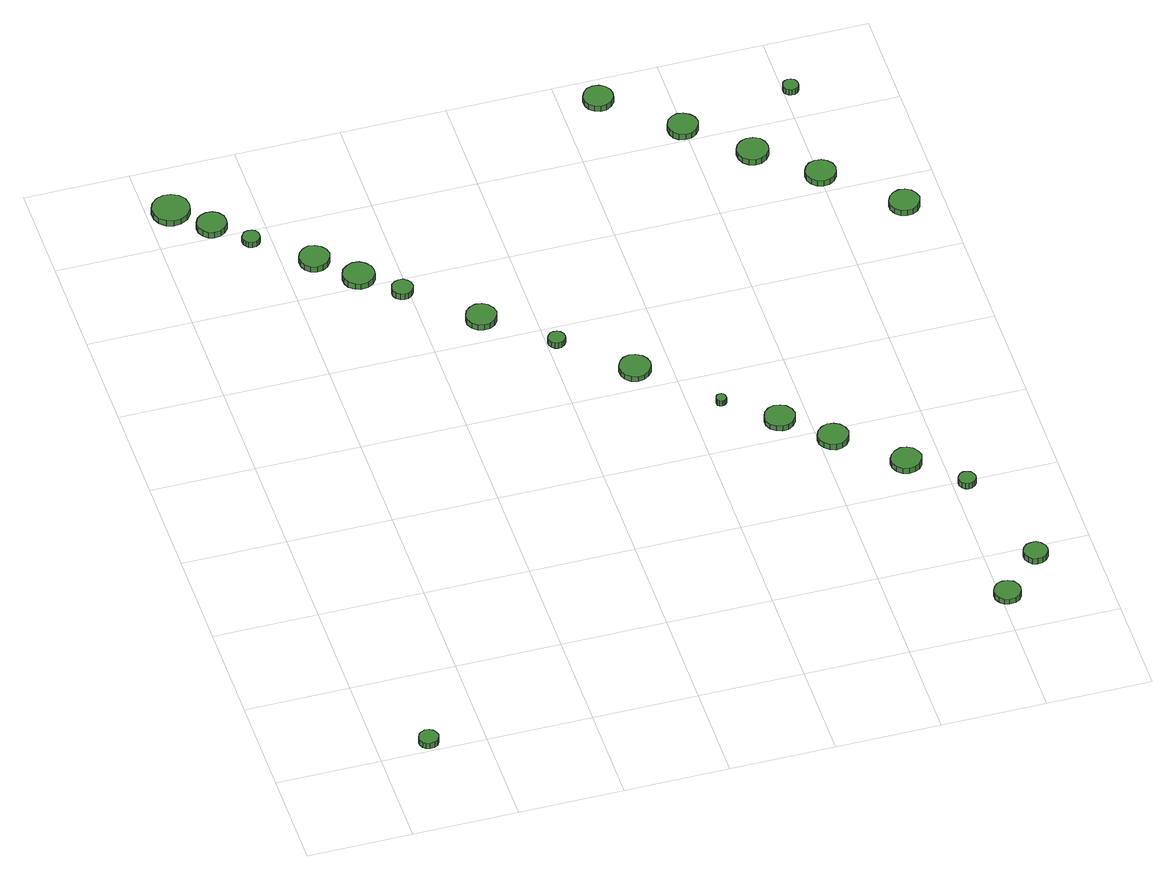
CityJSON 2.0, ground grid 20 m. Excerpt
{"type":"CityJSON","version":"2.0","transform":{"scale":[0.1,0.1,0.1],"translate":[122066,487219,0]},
"CityObjects":{
"tree1":{"type":"SolitaryVegetationObject","attributes":{"function":"something"},"geometry":[{"type":"MultiSurface","lod":"1","boundaries":[[[0,1,2,3,4,5,6,7,8,9,10,11,12,13,14]],[[15,16,17,18,19,20,21,22,23,24,25,26,27,28,29]],[[0,29,28,1]],[[1,28,27,2]],[[2,27,26,3]],[[3,26,25,4]],[[4,25,24,5]],[[5,24,23,6]],[[6,23,22,7]],[[7,22,21,8]],[[8,21,20,9]],[[9,20,19,10]],[[10,19,18,11]],[[11,18,17,12]],[[12,17,16,13]],[[13,16,15,14]],[[14,15,29,0]]]}]},
"tree2":{"type":"SolitaryVegetationObject","attributes":{"function":"something"},"geometry":[{"type":"MultiSurface","lod":"1","boundaries":[[[30,31,32,33,34,35,36,37,38,39,40,41,42,43,44]],[[45,46,47,48,49,50,51,52,53,54,55,56,57,58,59]],[[30,59,58,31]],[[31,58,57,32]],[[32,57,56,33]],[[33,56,55,34]],[[34,55,54,35]],[[35,54,53,36]],[[36,53,52,37]],[[37,52,51,38]],[[38,51,50,39]],[[39,50,49,40]],[[40,49,48,41]],[[41,48,47,42]],[[42,47,46,43]],[[43,46,45,44]],[[44,45,59,30]]]}]},
"tree3":{"type":"SolitaryVegetationObject","attributes":{"function":"something"},"geometry":[{"type":"MultiSurface","lod":"1","boundaries":[[[60,61,62,63,64,65,66,67,68,69,70,71,72,73,74]],[[75,76,77,78,79,80,81,82,83,84,85,86,87,88,89]],[[60,89,88,61]],[[61,88,87,62]],[[62,87,86,63]],[[63,86,85,64]],[[64,85,84,65]],[[65,84,83,66]],[[66,83,82,67]],[[67,82,81,68]],[[68,81,80,69]],[[69,80,79,70]],[[70,79,78,71]],[[71,78,77,72]],[[72,77,76,73]],[[73,76,75,74]],[[74,75,89,60]]]}]},
"tree4":{"type":"SolitaryVegetationObject","attributes":{"function":"something"},"geometry":[{"type":"MultiSurface","lod":"1","boundaries":[[[90,91,92,93,94,95,96,97,98,99,100,101,102,103,104]],[[105,106,107,108,109,110,111,112,113,114,115,116,117,118,119]],[[90,119,118,91]],[[91,118,117,92]],[[92,117,116,93]],[[93,116,115,94]],[[94,115,114,95]],[[95,114,113,96]],[[96,113,112,97]],[[97,112,111,98]],[[98,111,110,99]],[[99,110,109,100]],[[100,109,108,101]],[[101,108,107,102]],[[102,107,106,103]],[[103,106,105,104]],[[104,105,119,90]]]}]},
"tree5":{"type":"SolitaryVegetationObject","attributes":{"function":"something"},"geometry":[{"type":"MultiSurface","lod":"1","boundaries":[[[120,121,122,123,124,125,126,127,128,129,130,131,132,133,134]],[[135,136,137,138,139,140,141,142,143,144,145,146,147,148,149]],[[120,149,148,121]],[[121,148,147,122]],[[122,147,146,123]],[[123,146,145,124]],[[124,145,144,125]],[[125,144,143,126]],[[126,143,142,127]],[[127,142,141,128]],[[128,141,140,129]],[[129,140,139,130]],[[130,139,138,131]],[[131,138,137,132]],[[132,137,136,133]],[[133,136,135,134]],[[134,135,149,120]]]}]},
"tree6":{"type":"SolitaryVegetationObject","attributes":{"function":"something"},"geometry":[{"type":"MultiSurface","lod":"1","boundaries":[[[150,151,152,153,154,155,156,157,158,159,160,161,162,163,164]],[[165,166,167,168,169,170,171,172,173,174,175,176,177,178,179]],[[150,179,178,151]],[[151,178,177,152]],[[152,177,176,153]],[[153,176,175,154]],[[154,175,174,155]],[[155,174,173,156]],[[156,173,172,157]],[[157,172,171,158]],[[158,171,170,159]],[[159,170,169,160]],[[160,169,168,161]],[[161,168,167,162]],[[162,167,166,163]],[[163,166,165,164]],[[164,165,179,150]]]}]},
"tree7":{"type":"SolitaryVegetationObject","attributes":{"function":"something"},"geometry":[{"type":"MultiSurface","lod":"1","boundaries":[[[180,181,182,183,184,185,186,187,188,189,190,191,192,193,194]],[[195,196,197,198,199,200,201,202,203,204,205,206,207,208,209]],[[180,209,208,181]],[[181,208,207,182]],[[182,207,206,183]],[[183,206,205,184]],[[184,205,204,185]],[[185,204,203,186]],[[186,203,202,187]],[[187,202,201,188]],[[188,201,200,189]],[[189,200,199,190]],[[190,199,198,191]],[[191,198,197,192]],[[192,197,196,193]],[[193,196,195,194]],[[194,195,209,180]]]}]},
"tree8":{"type":"SolitaryVegetationObject","attributes":{"function":"something"},"geometry":[{"type":"MultiSurface","lod":"1","boundaries":[[[210,211,212,213,214,215,216,217,218,219,220,221,222,223,224]],[[225,226,227,228,229,230,231,232,233,234,235,236,237,238,239]],[[210,239,238,211]],[[211,238,237,212]],[[212,237,236,213]],[[213,236,235,214]],[[214,235,234,215]],[[215,234,233,216]],[[216,233,232,217]],[[217,232,231,218]],[[218,231,230,219]],[[219,230,229,220]],[[220,229,228,221]],[[221,228,227,222]],[[222,227,226,223]],[[223,226,225,224]],[[224,225,239,210]]]}]},
"tree9":{"type":"SolitaryVegetationObject","attributes":{"function":"something"},"geometry":[{"type":"MultiSurface","lod":"1","boundaries":[[[240,241,242,243,244,245,246,247,248,249,250,251,252,253,254]],[[255,256,257,258,259,260,261,262,263,264,265,266,267,268,269]],[[240,269,268,241]],[[241,268,267,242]],[[242,267,266,243]],[[243,266,265,244]],[[244,265,264,245]],[[245,264,263,246]],[[246,263,262,247]],[[247,262,261,248]],[[248,261,260,249]],[[249,260,259,250]],[[250,259,258,251]],[[251,258,257,252]],[[252,257,256,253]],[[253,256,255,254]],[[254,255,269,240]]]}]},
"tree10":{"type":"SolitaryVegetationObject","attributes":{"function":"something"},"geometry":[{"type":"MultiSurface","lod":"1","boundaries":[[[270,271,272,273,274,275,276,277,278,279,280,281,282,283,284]],[[285,286,287,288,289,290,291,292,293,294,295,296,297,298,299]],[[270,299,298,271]],[[271,298,297,272]],[[272,297,296,273]],[[273,296,295,274]],[[274,295,294,275]],[[275,294,293,276]],[[276,293,292,277]],[[277,292,291,278]],[[278,291,290,279]],[[279,290,289,280]],[[280,289,288,281]],[[281,288,287,282]],[[282,287,286,283]],[[283,286,285,284]],[[284,285,299,270]]]}]},
"tree11":{"type":"SolitaryVegetationObject","attributes":{"function":"something"},"geometry":[{"type":"MultiSurface","lod":"1","boundaries":[[[300,301,302,303,304,305,306,307,308,309,310,311,312,313,314]],[[315,316,317,318,319,320,321,322,323,324,325,326,327,328,329]],[[300,329,328,301]],[[301,328,327,302]],[[302,327,326,303]],[[303,326,325,304]],[[304,325,324,305]],[[305,324,323,306]],[[306,323,322,307]],[[307,322,321,308]],[[308,321,320,309]],[[309,320,319,310]],[[310,319,318,311]],[[311,318,317,312]],[[312,317,316,313]],[[313,316,315,314]],[[314,315,329,300]]]}]},
"tree12":{"type":"SolitaryVegetationObject","attributes":{"function":"something"},"geometry":[{"type":"MultiSurface","lod":"1","boundaries":[[[330,331,332,333,334,335,336,337,338,339,340,341,342,343,344]],[[345,346,347,348,349,350,351,352,353,354,355,356,357,358,359]],[[330,359,358,331]],[[331,358,357,332]],[[332,357,356,333]],[[333,356,355,334]],[[334,355,354,335]],[[335,354,353,336]],[[336,353,352,337]],[[337,352,351,338]],[[338,351,350,339]],[[339,350,349,340]],[[340,349,348,341]],[[341,348,347,342]],[[342,347,346,343]],[[343,346,345,344]],[[344,345,359,330]]]}]},
"tree13":{"type":"SolitaryVegetationObject","attributes":{"function":"something"},"geometry":[{"type":"MultiSurface","lod":"1","boundaries":[[[360,361,362,363,364,365,366,367,368,369,370,371,372,373,374]],[[375,376,377,378,379,380,381,382,383,384,385,386,387,388,389]],[[360,389,388,361]],[[361,388,387,362]],[[362,387,386,363]],[[363,386,385,364]],[[364,385,384,365]],[[365,384,383,366]],[[366,383,382,367]],[[367,382,381,368]],[[368,381,380,369]],[[369,380,379,370]],[[370,379,378,371]],[[371,378,377,372]],[[372,377,376,373]],[[373,376,375,374]],[[374,375,389,360]]]}]},
"tree14":{"type":"SolitaryVegetationObject","attributes":{"function":"something"},"geometry":[{"type":"MultiSurface","lod":"1","boundaries":[[[390,391,392,393,394,395,396,397,398,399,400,401,402,403,404]],[[405,406,407,408,409,410,411,412,413,414,415,416,417,418,419]],[[390,419,418,391]],[[391,418,417,392]],[[392,417,416,393]],[[393,416,415,394]],[[394,415,414,395]],[[395,414,413,396]],[[396,413,412,397]],[[397,412,411,398]],[[398,411,410,399]],[[399,410,409,400]],[[400,409,408,401]],[[401,408,407,402]],[[402,407,406,403]],[[403,406,405,404]],[[404,405,419,390]]]}]},
"tree15":{"type":"SolitaryVegetationObject","attributes":{"function":"something"},"geometry":[{"type":"MultiSurface","lod":"1","boundaries":[[[420,421,422,423,424,425,426,427,428,429,430,431,432,433,434]],[[435,436,437,438,439,440,441,442,443,444,445,446,447,448,449]],[[420,449,448,421]],[[421,448,447,422]],[[422,447,446,423]],[[423,446,445,424]],[[424,445,444,425]],[[425,444,443,426]],[[426,443,442,427]],[[427,442,441,428]],[[428,441,440,429]],[[429,440,439,430]],[[430,439,438,431]],[[431,438,437,432]],[[432,437,436,433]],[[433,436,435,434]],[[434,435,449,420]]]}]},
"tree16":{"type":"SolitaryVegetationObject","attributes":{"function":"something"},"geometry":[{"type":"MultiSurface","lod":"1","boundaries":[[[450,451,452,453,454,455,456,457,458,459,460,461,462,463,464]],[[465,466,467,468,469,470,471,472,473,474,475,476,477,478,479]],[[450,479,478,451]],[[451,478,477,452]],[[452,477,476,453]],[[453,476,475,454]],[[454,475,474,455]],[[455,474,473,456]],[[456,473,472,457]],[[457,472,471,458]],[[458,471,470,459]],[[459,470,469,460]],[[460,469,468,461]],[[461,468,467,462]],[[462,467,466,463]],[[463,466,465,464]],[[464,465,479,450]]]}]},
"tree17":{"type":"SolitaryVegetationObject","attributes":{"function":"something"},"geometry":[{"type":"MultiSurface","lod":"1","boundaries":[[[480,481,482,483,484,485,486,487,488,489,490,491,492,493,494]],[[495,496,497,498,499,500,501,502,503,504,505,506,507,508,509]],[[480,509,508,481]],[[481,508,507,482]],[[482,507,506,483]],[[483,506,505,484]],[[484,505,504,485]],[[485,504,503,486]],[[486,503,502,487]],[[487,502,501,488]],[[488,501,500,489]],[[489,500,499,490]],[[490,499,498,491]],[[491,498,497,492]],[[492,497,496,493]],[[493,496,495,494]],[[494,495,509,480]]]}]},
"tree18":{"type":"SolitaryVegetationObject","attributes":{"function":"something"},"geometry":[{"type":"MultiSurface","lod":"1","boundaries":[[[510,511,512,513,514,515,516,517,518,519,520,521,522,523,524]],[[525,526,527,528,529,530,531,532,533,534,535,536,537,538,539]],[[510,539,538,511]],[[511,538,537,512]],[[512,537,536,513]],[[513,536,535,514]],[[514,535,534,515]],[[515,534,533,516]],[[516,533,532,517]],[[517,532,531,518]],[[518,531,530,519]],[[519,530,529,520]],[[520,529,528,521]],[[521,528,527,522]],[[522,527,526,523]],[[523,526,525,524]],[[524,525,539,510]]]}]},
"tree19":{"type":"SolitaryVegetationObject","attributes":{"function":"something"},"geometry":[{"type":"MultiSurface","lod":"1","boundaries":[[[540,541,542,543,544,545,546,547,548,549,550,551,552,553,554]],[[555,556,557,558,559,560,561,562,563,564,565,566,567,568,569]],[[540,569,568,541]],[[541,568,567,542]],[[542,567,566,543]],[[543,566,565,544]],[[544,565,564,545]],[[545,564,563,546]],[[546,563,562,547]],[[547,562,561,548]],[[548,561,560,549]],[[549,560,559,550]],[[550,559,558,551]],[[551,558,557,552]],[[552,557,556,553]],[[553,556,555,554]],[[554,555,569,540]]]}]},
"tree20":{"type":"SolitaryVegetationObject","attributes":{"function":"something"},"geometry":[{"type":"MultiSurface","lod":"1","boundaries":[[[570,571,572,573,574,575,576,577,578,579,580,581,582,583,584]],[[585,586,587,588,589,590,591,592,593,594,595,596,597,598,599]],[[570,599,598,571]],[[571,598,597,572]],[[572,597,596,573]],[[573,596,595,574]],[[574,595,594,575]],[[575,594,593,576]],[[576,593,592,577]],[[577,592,591,578]],[[578,591,590,579]],[[579,590,589,580]],[[580,589,588,581]],[[581,588,587,582]],[[582,587,586,583]],[[583,586,585,584]],[[584,585,599,570]]]}]},
"tree21":{"type":"SolitaryVegetationObject","attributes":{"function":"something"},"geometry":[{"type":"MultiSurface","lod":"1","boundaries":[[[600,601,602,603,604,605,606,607,608,609,610,611,612,613,614]],[[615,616,617,618,619,620,621,622,623,624,625,626,627,628,629]],[[600,629,628,601]],[[601,628,627,602]],[[602,627,626,603]],[[603,626,625,604]],[[604,625,624,605]],[[605,624,623,606]],[[606,623,622,607]],[[607,622,621,608]],[[608,621,620,609]],[[609,620,619,610]],[[610,619,618,611]],[[611,618,617,612]],[[612,617,616,613]],[[613,616,615,614]],[[614,615,629,600]]]}]},
"tree22":{"type":"SolitaryVegetationObject","attributes":{"function":"something"},"geometry":[{"type":"MultiSurface","lod":"1","boundaries":[[[630,631,632,633,634,635,636,637,638,639,640,641,642,643,644]],[[645,646,647,648,649,650,651,652,653,654,655,656,657,658,659]],[[630,659,658,631]],[[631,658,657,632]],[[632,657,656,633]],[[633,656,655,634]],[[634,655,654,635]],[[635,654,653,636]],[[636,653,652,637]],[[637,652,651,638]],[[638,651,650,639]],[[639,650,649,640]],[[640,649,648,641]],[[641,648,647,642]],[[642,647,646,643]],[[643,646,645,644]],[[644,645,659,630]]]}]},
"tree23":{"type":"SolitaryVegetationObject","attributes":{"function":"something"},"geometry":[{"type":"MultiSurface","lod":"1","boundaries":[[[660,661,662,663,664,665,666,667,668,669,670,671,672,673,674]],[[675,676,677,678,679,680,681,682,683,684,685,686,687,688,689]],[[660,689,688,661]],[[661,688,687,662]],[[662,687,686,663]],[[663,686,685,664]],[[664,685,684,665]],[[665,684,683,666]],[[666,683,682,667]],[[667,682,681,668]],[[668,681,680,669]],[[669,680,679,670]],[[670,679,678,671]],[[671,678,677,672]],[[672,677,676,673]],[[673,676,675,674]],[[674,675,689,660]]]}]}
},
"vertices":[
[115,22,15],[113,30,15],[109,36,15],[102,40,15],[94,41,15],[87,38,15],[81,33,15],[78,26,15],[78,18,15],[81,11,15],[87,6,15],[94,4,15],[102,5,15],[109,8,15],[113,15,15],[113,15,2],[109,8,2],[102,5,2],[94,4,2],[87,6,2],[81,11,2],[78,18,2],[78,26,2],[81,33,2],[87,38,2],[94,41,2],[102,40,2],[109,36,2],[113,30,2],[115,22,2],
[79,1482,17],[76,1497,17],[67,1509,17],[54,1516,17],[40,1517,17],[26,1513,17],[15,1503,17],[9,1490,17],[9,1475,17],[15,1462,17],[26,1452,17],[40,1447,17],[54,1449,17],[67,1456,17],[76,1468,17],[76,1468,4],[67,1456,4],[54,1449,4],[40,1447,4],[26,1452,4],[15,1462,4],[9,1475,4],[9,1490,4],[15,1503,4],[26,1513,4],[40,1517,4],[54,1516,4],[67,1509,4],[76,1497,4],[79,1482,4],
[132,1425,16],[130,1436,16],[123,1446,16],[113,1452,16],[101,1453,16],[90,1449,16],[82,1442,16],[77,1431,16],[77,1419,16],[82,1409,16],[90,1401,16],[101,1398,16],[113,1399,16],[123,1405,16],[130,1414,16],[130,1414,3],[123,1405,3],[113,1399,3],[101,1398,3],[90,1401,3],[82,1409,3],[77,1419,3],[77,1431,3],[82,1442,3],[90,1449,3],[101,1453,3],[113,1452,3],[123,1446,3],[130,1436,3],[132,1425,3],
[179,1370,15],[178,1377,15],[174,1383,15],[168,1386,15],[161,1387,15],[154,1385,15],[149,1380,15],[146,1374,15],[146,1367,15],[149,1361,15],[154,1356,15],[161,1354,15],[168,1355,15],[174,1358,15],[178,1364,15],[178,1364,3],[174,1358,3],[168,1355,3],[161,1354,3],[154,1356,3],[149,1361,3],[146,1367,3],[146,1374,3],[149,1380,3],[154,1385,3],[161,1387,3],[168,1386,3],[174,1383,3],[178,1377,3],[179,1370,3],
[286,1286,17],[283,1298,17],[276,1307,17],[266,1313,17],[254,1315,17],[243,1311,17],[234,1303,17],[229,1292,17],[229,1280,17],[234,1269,17],[243,1261,17],[254,1258,17],[266,1259,17],[276,1265,17],[283,1275,17],[283,1275,4],[276,1265,4],[266,1259,4],[254,1258,4],[243,1261,4],[234,1269,4],[229,1280,4],[229,1292,4],[234,1303,4],[243,1311,4],[254,1315,4],[266,1313,4],[276,1307,4],[283,1298,4],[286,1286,4],
[351,1221,16],[349,1233,16],[341,1243,16],[331,1250,16],[318,1251,16],[307,1247,16],[297,1239,16],[292,1227,16],[292,1215,16],[297,1204,16],[307,1196,16],[318,1192,16],[331,1193,16],[341,1199,16],[349,1209,16],[349,1209,3],[341,1199,3],[331,1193,3],[318,1192,3],[307,1196,3],[297,1204,3],[292,1215,3],[292,1227,3],[297,1239,3],[307,1247,3],[318,1251,3],[331,1250,3],[341,1243,3],[349,1233,3],[351,1221,3],
[408,1165,15],[406,1173,15],[401,1180,15],[394,1185,15],[386,1185,15],[378,1183,15],[371,1177,15],[368,1169,15],[368,1161,15],[371,1153,15],[378,1148,15],[386,1145,15],[394,1146,15],[401,1150,15],[406,1157,15],[406,1157,2],[401,1150,2],[394,1146,2],[386,1145,2],[378,1148,2],[371,1153,2],[368,1161,2],[368,1169,2],[371,1177,2],[378,1183,2],[386,1185,2],[394,1185,2],[401,1180,2],[406,1173,2],[408,1165,2],
[533,1055,15],[530,1067,15],[523,1077,15],[513,1083,15],[501,1084,15],[490,1080,15],[481,1072,15],[476,1061,15],[476,1049,15],[481,1039,15],[490,1031,15],[501,1027,15],[513,1028,15],[523,1034,15],[530,1044,15],[530,1044,2],[523,1034,2],[513,1028,2],[501,1027,2],[490,1031,2],[481,1039,2],[476,1049,2],[476,1061,2],[481,1072,2],[490,1080,2],[501,1084,2],[513,1083,2],[523,1077,2],[530,1067,2],[533,1055,2],
[634,959,15],[633,965,15],[629,971,15],[623,974,15],[616,975,15],[610,973,15],[605,968,15],[602,962,15],[602,956,15],[605,950,15],[610,945,15],[616,943,15],[623,944,15],[629,947,15],[633,952,15],[633,952,2],[629,947,2],[623,944,2],[616,943,2],[610,945,2],[605,950,2],[602,956,2],[602,962,2],[605,968,2],[610,973,2],[616,975,2],[623,974,2],[629,971,2],[633,965,2],[634,959,2],
[763,848,14],[760,860,14],[753,870,14],[742,876,14],[730,878,14],[718,874,14],[709,865,14],[704,854,14],[704,842,14],[709,831,14],[718,822,14],[730,818,14],[742,820,14],[753,826,14],[760,836,14],[760,836,2],[753,826,2],[742,820,2],[730,818,2],[718,822,2],[709,831,2],[704,842,2],[704,854,2],[709,865,2],[718,874,2],[730,878,2],[742,876,2],[753,870,2],[760,860,2],[763,848,2],
[868,723,15],[868,726,15],[865,730,15],[862,732,15],[858,732,15],[854,731,15],[851,728,15],[850,725,15],[850,721,15],[851,717,15],[854,714,15],[858,713,15],[862,713,15],[865,715,15],[868,719,15],[868,719,2],[865,715,2],[862,713,2],[858,713,2],[854,714,2],[851,717,2],[850,721,2],[850,725,2],[851,728,2],[854,731,2],[858,732,2],[862,732,2],[865,730,2],[868,726,2],[868,723,2],
[976,646,15],[973,658,15],[966,668,15],[956,673,15],[944,675,15],[933,671,15],[924,663,15],[919,652,15],[919,640,15],[924,629,15],[933,622,15],[944,618,15],[956,619,15],[966,625,15],[973,635,15],[973,635,3],[966,625,3],[956,619,3],[944,618,3],[933,622,3],[924,629,3],[919,640,3],[919,652,3],[924,663,3],[933,671,3],[944,675,3],[956,673,3],[966,668,3],[973,658,3],[976,646,3],
[1055,572,15],[1052,584,15],[1045,594,15],[1035,599,15],[1023,601,15],[1012,597,15],[1003,589,15],[998,578,15],[998,566,15],[1003,556,15],[1012,548,15],[1023,544,15],[1035,545,15],[1045,551,15],[1052,561,15],[1052,561,2],[1045,551,2],[1035,545,2],[1023,544,2],[1012,548,2],[1003,556,2],[998,566,2],[998,578,2],[1003,589,2],[1012,597,2],[1023,601,2],[1035,599,2],[1045,594,2],[1052,584,2],[1055,572,2],
[1236,86,19],[1234,96,19],[1228,105,19],[1219,110,19],[1208,111,19],[1198,108,19],[1191,101,19],[1186,91,19],[1186,81,19],[1191,71,19],[1198,64,19],[1208,61,19],[1219,62,19],[1228,67,19],[1234,76,19],[1234,76,7],[1228,67,7],[1219,62,7],[1208,61,7],[1198,64,7],[1191,71,7],[1186,81,7],[1186,91,7],[1191,101,7],[1198,108,7],[1208,111,7],[1219,110,7],[1228,105,7],[1234,96,7],[1236,86,7],
[1164,474,16],[1161,485,16],[1154,495,16],[1144,501,16],[1132,502,16],[1121,498,16],[1112,490,16],[1107,480,16],[1107,468,16],[1112,457,16],[1121,449,16],[1132,445,16],[1144,447,16],[1154,452,16],[1161,462,16],[1161,462,3],[1154,452,3],[1144,447,3],[1132,445,3],[1121,449,3],[1112,457,3],[1107,468,3],[1107,480,3],[1112,490,3],[1121,498,3],[1132,502,3],[1144,501,3],[1154,495,3],[1161,485,3],[1164,474,3],
[899,1545,14],[897,1556,14],[890,1565,14],[880,1571,14],[868,1572,14],[857,1569,14],[849,1561,14],[844,1550,14],[844,1539,14],[849,1528,14],[857,1521,14],[868,1517,14],[880,1518,14],[890,1524,14],[897,1533,14],[897,1533,1],[890,1524,1],[880,1518,1],[868,1517,1],[857,1521,1],[849,1528,1],[844,1539,1],[844,1550,1],[849,1561,1],[857,1569,1],[868,1572,1],[880,1571,1],[890,1565,1],[897,1556,1],[899,1545,1],
[1312,170,20],[1310,179,20],[1304,187,20],[1296,192,20],[1287,192,20],[1278,190,20],[1271,183,20],[1267,175,20],[1267,165,20],[1271,157,20],[1278,150,20],[1287,148,20],[1296,149,20],[1304,153,20],[1310,161,20],[1310,161,7],[1304,153,7],[1296,149,7],[1287,148,7],[1278,150,7],[1271,157,7],[1267,165,7],[1267,175,7],[1271,183,7],[1278,190,7],[1287,192,7],[1296,192,7],[1304,187,7],[1310,179,7],[1312,170,7],
[1242,390,19],[1240,396,19],[1236,402,19],[1230,405,19],[1223,406,19],[1217,404,19],[1212,399,19],[1209,393,19],[1209,386,19],[1212,380,19],[1217,375,19],[1223,373,19],[1230,374,19],[1236,377,19],[1240,383,19],[1240,383,6],[1236,377,6],[1230,374,6],[1223,373,6],[1217,375,6],[1212,380,6],[1209,386,6],[1209,393,6],[1212,399,6],[1217,404,6],[1223,406,6],[1230,405,6],[1236,402,6],[1240,396,6],[1242,390,6],
[1026,1428,16],[1023,1440,16],[1016,1449,16],[1006,1455,16],[994,1457,16],[983,1453,16],[974,1445,16],[969,1434,16],[969,1422,16],[974,1411,16],[983,1403,16],[994,1400,16],[1006,1401,16],[1016,1407,16],[1023,1417,16],[1023,1417,3],[1016,1407,3],[1006,1401,3],[994,1400,3],[983,1403,3],[974,1411,3],[969,1422,3],[969,1434,3],[974,1445,3],[983,1453,3],[994,1457,3],[1006,1455,3],[1016,1449,3],[1023,1440,3],[1026,1428,3],
[1130,1331,15],[1127,1343,15],[1120,1353,15],[1109,1359,15],[1097,1360,15],[1085,1356,15],[1076,1348,15],[1071,1337,15],[1071,1325,15],[1076,1313,15],[1085,1305,15],[1097,1301,15],[1109,1302,15],[1120,1309,15],[1127,1319,15],[1127,1319,2],[1120,1309,2],[1109,1302,2],[1097,1301,2],[1085,1305,2],[1076,1313,2],[1071,1325,2],[1071,1337,2],[1076,1348,2],[1085,1356,2],[1097,1360,2],[1109,1359,2],[1120,1353,2],[1127,1343,2],[1130,1331,2],
[1231,1241,15],[1228,1253,15],[1221,1262,15],[1211,1268,15],[1199,1269,15],[1188,1266,15],[1179,1258,15],[1174,1247,15],[1174,1235,15],[1179,1224,15],[1188,1216,15],[1199,1213,15],[1211,1214,15],[1221,1220,15],[1228,1229,15],[1228,1229,2],[1221,1220,2],[1211,1214,2],[1199,1213,2],[1188,1216,2],[1179,1224,2],[1174,1235,2],[1174,1247,2],[1179,1258,2],[1188,1266,2],[1199,1269,2],[1211,1268,2],[1221,1262,2],[1228,1253,2],[1231,1241,2],
[1228,1471,16],[1227,1477,16],[1224,1482,16],[1218,1485,16],[1212,1486,16],[1207,1484,16],[1202,1480,16],[1200,1474,16],[1200,1468,16],[1202,1463,16],[1207,1459,16],[1212,1457,16],[1218,1457,16],[1224,1460,16],[1227,1465,16],[1227,1465,3],[1224,1460,3],[1218,1457,3],[1212,1457,3],[1207,1459,3],[1202,1463,3],[1200,1468,3],[1200,1474,3],[1202,1480,3],[1207,1484,3],[1212,1486,3],[1218,1485,3],[1224,1482,3],[1227,1477,3],[1228,1471,3],
[1355,1126,13],[1352,1137,13],[1345,1147,13],[1335,1153,13],[1323,1154,13],[1312,1150,13],[1303,1142,13],[1298,1131,13],[1298,1120,13],[1303,1109,13],[1312,1101,13],[1323,1097,13],[1335,1098,13],[1345,1104,13],[1352,1114,13],[1352,1114,0],[1345,1104,0],[1335,1098,0],[1323,1097,0],[1312,1101,0],[1303,1109,0],[1298,1120,0],[1298,1131,0],[1303,1142,0],[1312,1150,0],[1323,1154,0],[1335,1153,0],[1345,1147,0],[1352,1137,0],[1355,1126,0]
]}
